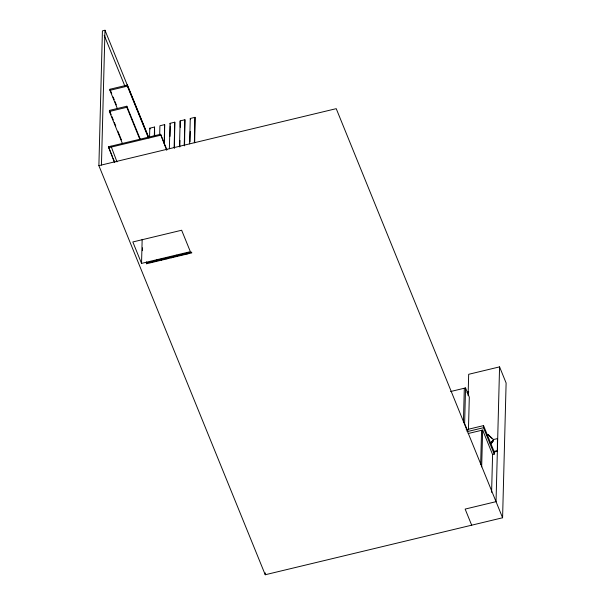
<?xml version="1.0" encoding="UTF-8"?>
<svg xmlns="http://www.w3.org/2000/svg" width="605" height="605" viewBox="0 0 605 605"><rect width="100%" height="100%" fill="white"/><g stroke="black" fill="none" stroke-linecap="round" stroke-linejoin="round"><path stroke-width="0.91" d="M468.111 395.602L468.671 374.298L499.571 366.88L506.113 382.988L502.589 517.767L265.24 574.75L98.887 165.649L102.411 30.87L104.983 30.25L148.422 137.07M101.451 165.036L104.983 30.25M114.428 162.503L108.454 146.788L160.59 134.272L166.942 149.881M122.429 143.574L109.384 111.486L109.407 110.405L126.846 106.223L140.247 139.18M117.34 108.537L109.936 90.326L109.966 89.245L127.405 85.063L148.913 137.963M111.025 146.176L116.992 161.89M139.868 139.392L126.823 107.297L126.846 106.223M148.18 137.312L127.375 86.144L127.405 85.063M141.54 263.394L132.828 241.962L181.651 230.24L190.363 251.672L141.54 263.394L142.167 239.33M142.409 250.674L142.485 247.838M149.571 136.601L149.798 128.184L154.547 127.05L154.661 135.354M146.584 263.75L146.266 262.971L191.498 252.111L191.808 252.89L146.584 263.75L146.629 261.859M154.298 136.397L154.547 127.05M159.697 134.174L159.917 125.757L164.666 124.615L164.462 145.155M166.609 150.116L160.59 134.272M164.174 143.415L164.666 124.615M169.37 148.709L170.035 123.329L174.785 122.187L174.437 148.369M170.028 136.337L170.3 125.991M174.119 147.567L174.785 122.187M179.488 146.281L180.154 120.902L184.903 119.76L184.555 145.881M179.806 147.023L179.98 140.451M180.32 127.307L180.154 120.902M184.238 145.139L184.903 119.76M189.607 143.854L190.272 118.467L195.022 117.332L194.697 142.614M190 141.782L190.272 131.451M194.356 142.78L195.022 117.332M265.24 574.75L265.285 572.882M463.422 422.237L464.315 388.236M450.634 391.518L465.555 387.934L464.625 423.56L467.347 430.268M468.444 429.973L469.306 397.16L465.555 387.934M480.673 464.322L481.565 430.314M481.671 466.894L482.639 430.057L468.202 433.52M491.6 492.326L492.591 454.536L494.247 454.143L483.501 427.712L483.554 425.61L466.16 429.784M494.247 454.143L494.3 452.033L483.554 425.61M493.635 452.154L497.355 451.262L497.439 438.602L493.718 439.495L490.421 443.889M499.571 366.88L496.039 501.666L465.139 509.085L471.688 525.185M490.133 443.873L493.43 439.48L488.258 434.723L486.48 435.154M490.927 443.73L493.12 440.795M491.207 443.737L493.408 440.811M109.936 90.326L127.375 86.144M109.384 111.486L126.823 107.297M108.431 147.764L160.567 135.24M98.887 165.649L336.229 108.666L502.589 517.767M166.836 258.35L161.467 259.643L161.149 258.864M171.586 257.208L176.955 255.923L176.637 255.144M181.704 254.781L187.074 253.495L186.756 252.716M466.954 392.388L468.792 391.949M467.022 431.667L483.501 427.712M493.4 451.572L497.121 450.68M491.729 438.285L488.258 434.723M497.439 438.602L497.673 439.185M482.639 430.057L492.591 454.536M190.272 118.467L190.59 119.246M170.035 123.329L170.353 124.108M149.798 128.184L150.108 128.963M104.189 35.241L124.804 85.94M186.741 253.253L187.058 254.032M181.371 254.539L181.689 255.318M109.966 89.245L111.728 93.586M113.135 97.057L114.194 99.659M114.897 101.39L116.311 104.862M176.622 255.681L176.94 256.459M171.253 256.974L171.57 257.753M109.407 110.405L111.169 114.746M111.88 116.478L113.286 119.949M114.345 122.55L115.759 126.021M117.869 131.225L121.401 139.891M166.504 258.108L166.821 258.887M161.134 259.401L161.452 260.18M156.4 259.999L156.718 260.778L151.348 262.071L151.031 261.292M156.385 260.543L156.703 261.322M108.454 146.788L112.333 156.332M113.044 158.064L114.806 162.397M151.016 261.829L151.333 262.608"/></g></svg>
